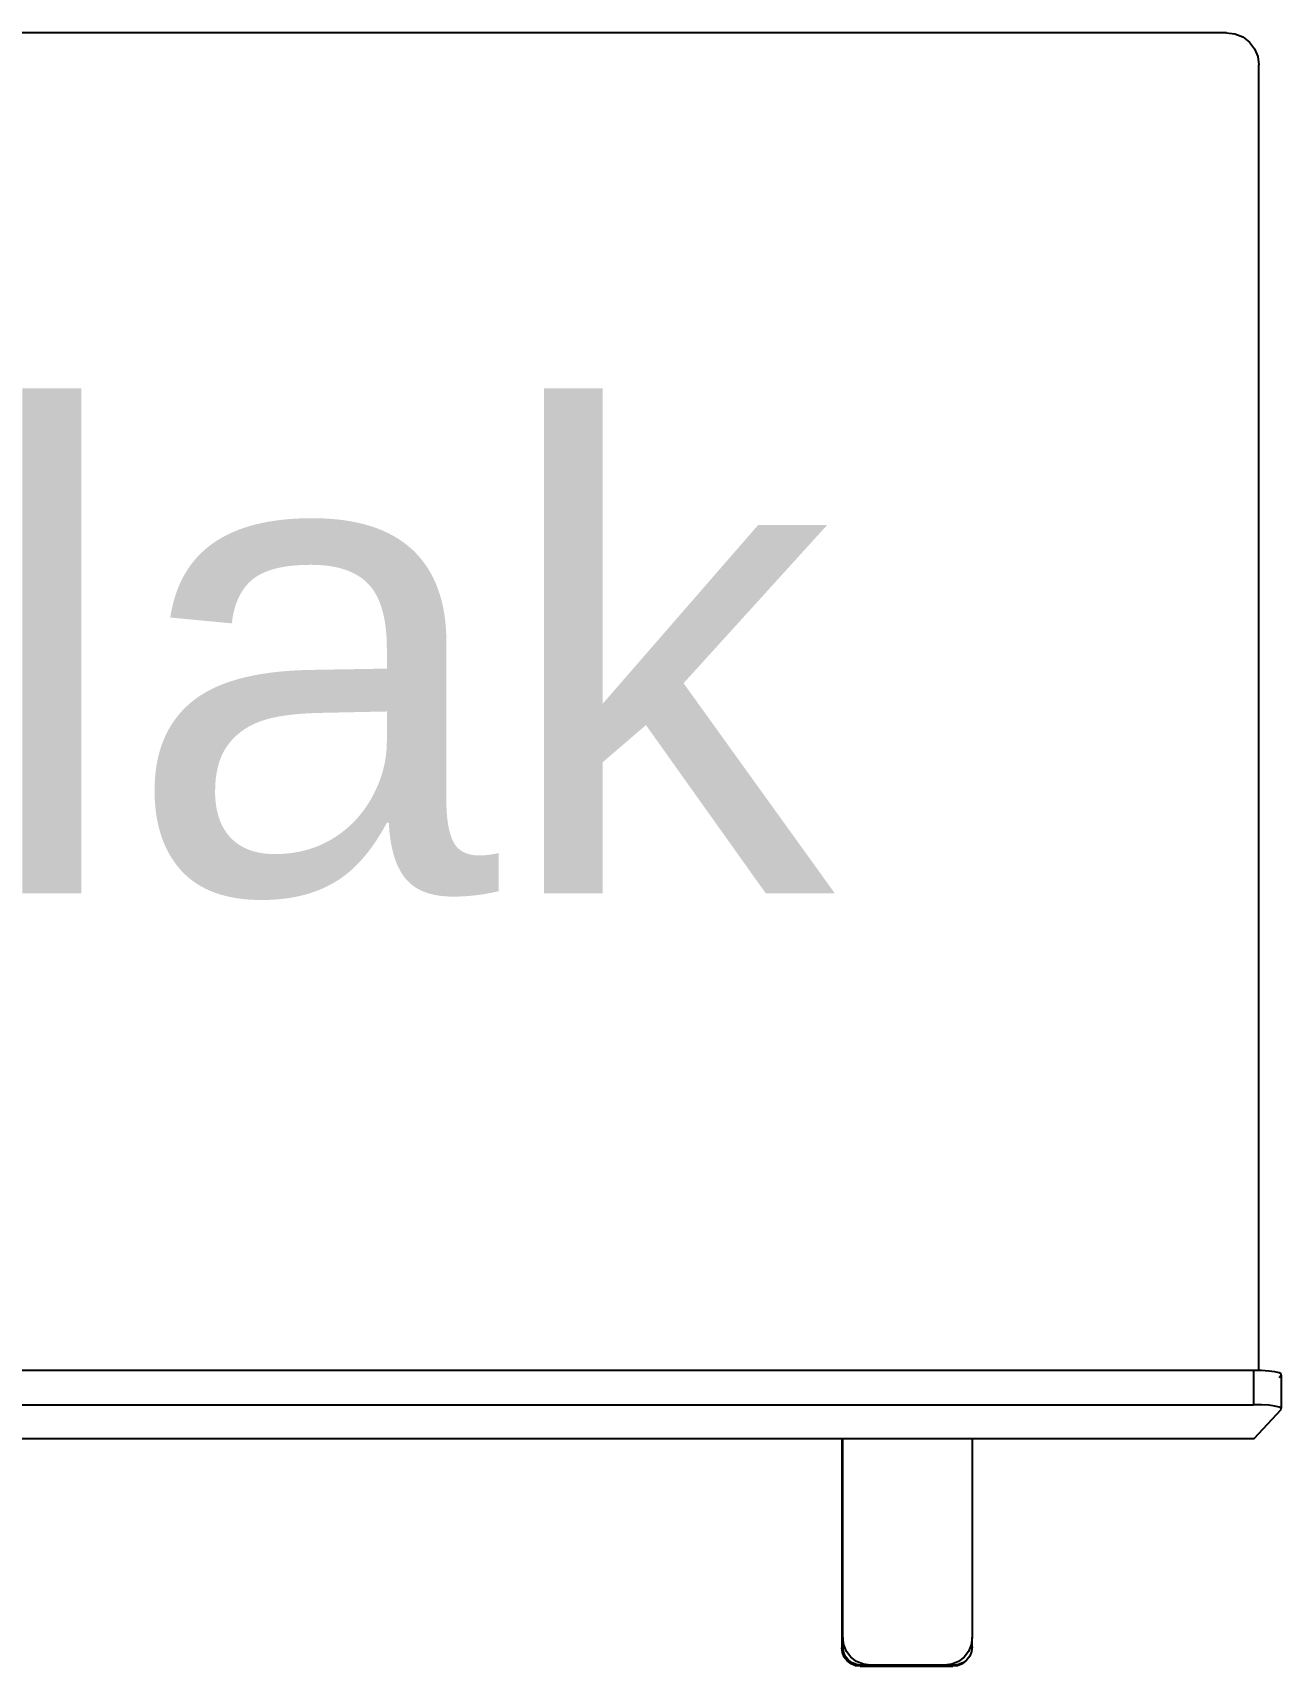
# Model space of a CAD drawing. Header units: metres. Extents: x -4.2 to 4.2, y -5.7 to 5.7.
# Drawn here: x 2.658 to 3.179, y 3.302 to 3.983 of the extents above; entities that cross this region are included whole.
import ezdxf

# ---------------------------------------------------------------- set-up
doc = ezdxf.new("R2010")
doc.units = ezdxf.units.M

msp = doc.modelspace()

# ---------------------------------------------------------------- linework, layer by layer
for p, q in [((3.15615, 3.98317), (2.20352, 3.98317)), ((3.15615, 3.98317), (3.15963, 3.98271)), ((3.15963, 3.98271), (3.16288, 3.98137)), ((3.16288, 3.98137), (3.16566, 3.97923)), ((3.16566, 3.97923), (3.1678, 3.97644)), ((3.1678, 3.97644), (3.16915, 3.97319)), ((3.16915, 3.97319), (3.16961, 3.96971)), ((3.16961, 3.42515), (3.16961, 3.96971)), ((3.16731, 3.4252), (2.08198, 3.4252)), ((3.16731, 3.4252), (3.16731, 3.41089)), ((3.16961, 3.42515), (3.16731, 3.4252)), ((3.17074, 3.42513), (3.16961, 3.42515)), ((3.17381, 3.42492), (3.17074, 3.42513)), ((3.17631, 3.4246), (3.17381, 3.42492)), ((3.17807, 3.42418), (3.17631, 3.4246)), ((3.17896, 3.4237), (3.17807, 3.42418)), ((3.17807, 3.42224), (3.17894, 3.42317)), ((3.17894, 3.42317), (3.17896, 3.4237)), ((3.17894, 3.42317), (3.17894, 3.40942)), ((3.17894, 3.42317), (3.17896, 3.4094)), ((2.08198, 3.41089), (3.16731, 3.41089)), ((3.17074, 3.41083), (3.16731, 3.41089)), ((3.16761, 3.39673), (3.17894, 3.40888)), ((3.17381, 3.41062), (3.17074, 3.41083)), ((3.17631, 3.4103), (3.17381, 3.41062)), ((3.17807, 3.40989), (3.17631, 3.4103)), ((3.17894, 3.40942), (3.17807, 3.40989)), ((3.17896, 3.4094), (3.17894, 3.40942)), ((3.17894, 3.40888), (3.17896, 3.4094)), ((2.10919, 3.39673), (2.99571, 3.39673)), ((2.99571, 3.39673), (2.99571, 3.31331)), ((2.99571, 3.39673), (2.99611, 3.39673)), ((2.99611, 3.31376), (2.99611, 3.39673)), ((2.99611, 3.39673), (3.05009, 3.39673)), ((3.05009, 3.39673), (3.05009, 3.31376)), ((3.05009, 3.39673), (3.16761, 3.39673)), ((2.99611, 3.31376), (2.99571, 3.31331)), ((2.99571, 3.31331), (2.99571, 3.30946)), ((2.9965, 3.31077), (2.99611, 3.31376)), ((2.99611, 3.31376), (2.99611, 3.3099)), ((3.05009, 3.31376), (3.0497, 3.31077)), ((3.05009, 3.3099), (3.05009, 3.31376)), ((2.99611, 3.3099), (2.99571, 3.30946)), ((2.99597, 3.30746), (2.99571, 3.30946)), ((2.99674, 3.3056), (2.99597, 3.30746)), ((2.99637, 3.30791), (2.99611, 3.3099)), ((2.99714, 3.30605), (2.99637, 3.30791)), ((2.99766, 3.30798), (2.9965, 3.31077)), ((2.99796, 3.30401), (2.99674, 3.3056)), ((2.99837, 3.30445), (2.99714, 3.30605)), ((2.9995, 3.30558), (2.99766, 3.30798)), ((3.00189, 3.30374), (2.9995, 3.30558)), ((3.0467, 3.30558), (3.04431, 3.30374)), ((3.04854, 3.30798), (3.0467, 3.30558)), ((3.04906, 3.30605), (3.04783, 3.30445)), ((3.0497, 3.31077), (3.04854, 3.30798)), ((3.04983, 3.30791), (3.04906, 3.30605)), ((3.05009, 3.3099), (3.04983, 3.30791)), ((2.99956, 3.30278), (2.99796, 3.30401)), ((2.99997, 3.30323), (2.99837, 3.30445)), ((3.00142, 3.30201), (2.99956, 3.30278)), ((3.00183, 3.30246), (2.99997, 3.30323)), ((3.00342, 3.30175), (3.00142, 3.30201)), ((3.00382, 3.30219), (3.00183, 3.30246)), ((3.00468, 3.30259), (3.00189, 3.30374)), ((3.00382, 3.30219), (3.00342, 3.30175)), ((3.00342, 3.30175), (3.00727, 3.30175)), ((3.00382, 3.30219), (3.00768, 3.30219)), ((3.00768, 3.30219), (3.00468, 3.30259)), ((3.00768, 3.30219), (3.00727, 3.30175)), ((3.00727, 3.30175), (3.03811, 3.30175)), ((3.03852, 3.30219), (3.00768, 3.30219)), ((3.03852, 3.30219), (3.03811, 3.30175)), ((3.03811, 3.30175), (3.04197, 3.30175)), ((3.04152, 3.30259), (3.03852, 3.30219)), ((3.03852, 3.30219), (3.04238, 3.30219)), ((3.04431, 3.30374), (3.04152, 3.30259)), ((3.04238, 3.30219), (3.04197, 3.30175)), ((3.04396, 3.30201), (3.04197, 3.30175)), ((3.04437, 3.30246), (3.04238, 3.30219)), ((3.04582, 3.30278), (3.04396, 3.30201)), ((3.04623, 3.30323), (3.04437, 3.30246)), ((3.04742, 3.30401), (3.04582, 3.30278)), ((3.04766, 3.30432), (3.04623, 3.30323)), ((3.04766, 3.30432), (3.04742, 3.30401)), ((3.04783, 3.30445), (3.04766, 3.30432))]:
    msp.add_line(p, q)

# ---------------------------------------------------------------- texts
at = {"insert": (2.61972, 3.72281), "char_height": 0.2, "width": 0.9994, "attachment_point": 5}
msp.add_mtext('{\\fArial|b0|i0|c0|p34;Malak}', dxfattribs=at)

doc.saveas('drawing.dxf')
